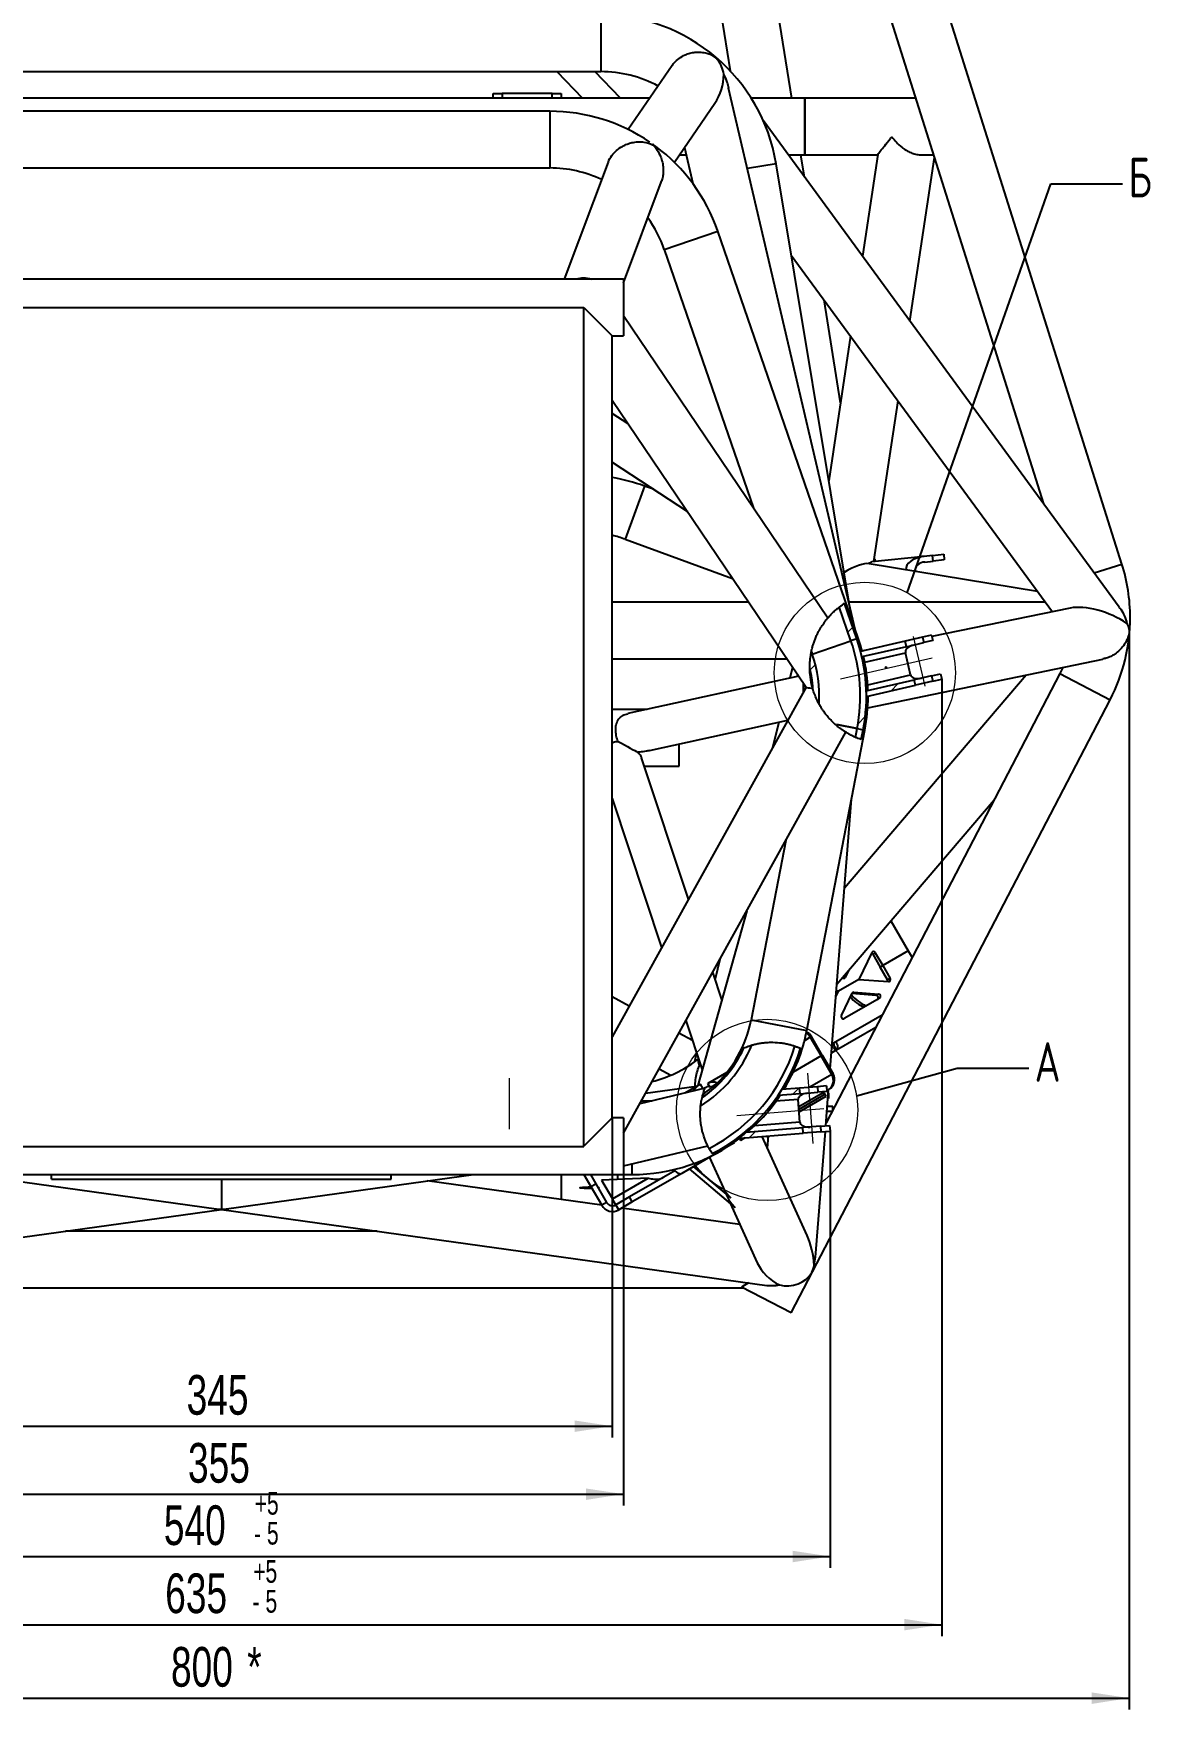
# Model space of a CAD drawing. Header units: millimetres. Extents: x -1160 to 841, y -1082 to 594.
# Drawn here: x 90.9 to 189.5, y 305.7 to 453.6 of the extents above; entities that cross this region are included whole.
import ezdxf

# ---------------------------------------------------------------- set-up
doc = ezdxf.new("R2010")
doc.units = ezdxf.units.MM
doc.linetypes.add('CENTERX2', pattern=[20.32, 12.7, -2.54, 2.54, -2.54])
doc.layers.add('FORMAT', color=7, linetype='Continuous')
doc.styles.add('SLDTEXTSTYLE0', font='TXT', dxfattribs={"width": 0.7, "bigfont": 'bigfont'})
doc.styles.add('SLDTEXTSTYLE1', font='TXT', dxfattribs={"width": 0.7})
doc.dimstyles.new('SLDDIMSTYLE0', dxfattribs={"dimtxt": 3.5, "dimasz": 3.302, "dimexe": 0, "dimexo": 0.0625, "dimgap": 0.875, "dimtad": 1, "dimdec": 0, "dimlfac": 5, "dimrnd": 1e-09, "dimzin": 12, "dimdsep": 46, "dimtxsty": 'SLDTEXTSTYLE1', "dimsah": 1, "dimcen": 0.09, "dimadec": 0, "dimazin": 3, "dimtfac": 1, "dimtdec": 0, "dimtofl": 0, "dimtmove": 0, "dimatfit": 3, "dimfxl": 0, "dimfrac": 2, "dimtolj": 1, "dimtzin": 12, "dimarcsym": 0})
doc.dimstyles.new('SLDDIMSTYLE5', dxfattribs={"dimtxt": 3.5, "dimasz": 3.302, "dimexe": 0, "dimexo": 0.0625, "dimgap": 0.875, "dimtad": 1, "dimdec": 0, "dimlfac": 5, "dimrnd": 1e-09, "dimzin": 12, "dimdsep": 46, "dimtxsty": 'SLDTEXTSTYLE1', "dimsah": 1, "dimcen": 0.09, "dimadec": 0, "dimazin": 3, "dimtol": 1, "dimtp": 5, "dimtm": 5, "dimtfac": 1, "dimtdec": 0, "dimtofl": 0, "dimtmove": 0, "dimatfit": 3, "dimfxl": 0, "dimfrac": 2, "dimtolj": 1, "dimtzin": 12, "dimarcsym": 0})
doc.dimstyles.new('SLDDIMSTYLE6', dxfattribs={"dimtxt": 0.18, "dimasz": 3.302, "dimexe": 0, "dimexo": 0.0625, "dimgap": 0, "dimtad": 0, "dimtih": 1, "dimtoh": 1, "dimdec": 0, "dimrnd": 1e-09, "dimzin": 0, "dimdsep": 46, "dimtxsty": 'Standard', "dimblk1": 'NONE', "dimblk2": 'NONE', "dimsah": 1, "dimcen": 0.09, "dimadec": 0, "dimazin": 0, "dimtfac": 3.302, "dimtdec": 0, "dimtofl": 0, "dimtmove": 0, "dimatfit": 3, "dimldrblk": 'NONE', "dimfxl": 0, "dimfrac": 2, "dimtolj": 1, "dimtzin": 0, "dimarcsym": 0})

# ---------------------------------------------------------------- blocks, each defined once
blk = doc.blocks.new('_D_13')
at = {"layer": 'FORMAT'}
for p, q in [((72.96, 357.89), (72.96, 329.69)), ((141.96, 357.89), (141.96, 329.69)), ((72.96, 330.69), (141.96, 330.69))]:
    blk.add_line(p, q, dxfattribs=at)
for points in [[(72.96, 330.69), (76.26, 330.18), (76.26, 331.19)], [(141.96, 330.69), (138.66, 331.19), (138.66, 330.18)]]:
    blk.add_solid(points, dxfattribs=at)
at = {"layer": 'FORMAT', "insert": (104.39, 335.2), "char_height": 3.5, "attachment_point": 1, "style": 'SLDTEXTSTYLE1'}
blk.add_mtext('345', dxfattribs=at)
blk = doc.blocks.new('_D_14')
at = {"layer": 'FORMAT'}
for p, q in [((71.96, 352.89), (71.96, 323.69)), ((142.96, 352.89), (142.96, 323.69)), ((71.96, 324.69), (142.96, 324.69))]:
    blk.add_line(p, q, dxfattribs=at)
for points in [[(71.96, 324.69), (75.26, 324.18), (75.26, 325.19)], [(142.96, 324.69), (139.66, 325.19), (139.66, 324.18)]]:
    blk.add_solid(points, dxfattribs=at)
at = {"layer": 'FORMAT', "insert": (104.51, 329.2), "char_height": 3.5, "attachment_point": 1, "style": 'SLDTEXTSTYLE1'}
blk.add_mtext('355', dxfattribs=at)
blk = doc.blocks.new('_D_16')
at = {"layer": 'FORMAT'}
for p, q in [((43.85, 396.6), (43.85, 312.17)), ((171.07, 396.6), (171.07, 312.17)), ((43.85, 313.17), (171.07, 313.17))]:
    blk.add_line(p, q, dxfattribs=at)
for points in [[(43.85, 313.17), (47.15, 312.67), (47.15, 313.68)], [(171.07, 313.17), (167.77, 313.68), (167.77, 312.67)]]:
    blk.add_solid(points, dxfattribs=at)
at = {"layer": 'FORMAT', "attachment_point": 1, "style": 'SLDTEXTSTYLE1'}
for s, insert, char_height in [('+', (110.29, 318.87), 2), ('5', (111.35, 318.87), 2), ('635', (102.5, 317.69), 3.5), ('-', (110.21, 316.23), 2), ('5', (111.35, 316.23), 2)]:
    blk.add_mtext(s, dxfattribs=dict(at, insert=insert, char_height=char_height))
blk = doc.blocks.new('_D_17')
at = {"layer": 'FORMAT'}
for p, q in [((53.71, 356.72), (53.71, 318.19)), ((161.21, 356.72), (161.21, 318.19)), ((53.71, 319.19), (161.21, 319.19))]:
    blk.add_line(p, q, dxfattribs=at)
for points in [[(53.71, 319.19), (57.01, 318.68), (57.01, 319.69)], [(161.21, 319.19), (157.91, 319.69), (157.91, 318.68)]]:
    blk.add_solid(points, dxfattribs=at)
at = {"layer": 'FORMAT', "attachment_point": 1, "style": 'SLDTEXTSTYLE1'}
for s, insert, char_height in [('+', (110.41, 324.88), 2), ('5', (111.48, 324.88), 2), ('540', (102.38, 323.7), 3.5), ('-', (110.34, 322.24), 2), ('5', (111.48, 322.24), 2)]:
    blk.add_mtext(s, dxfattribs=dict(at, insert=insert, char_height=char_height))
blk = doc.blocks.new('_D_18')
at = {"layer": 'FORMAT'}
for p, q in [((27.3, 400.68), (27.3, 305.69)), ((187.62, 400.68), (187.62, 305.69)), ((27.3, 306.69), (187.62, 306.69))]:
    blk.add_line(p, q, dxfattribs=at)
for points in [[(27.3, 306.69), (30.6, 306.18), (30.6, 307.19)], [(187.62, 306.69), (184.32, 307.19), (184.32, 306.18)]]:
    blk.add_solid(points, dxfattribs=at)
at = {"layer": 'FORMAT', "char_height": 3.5, "attachment_point": 1, "style": 'SLDTEXTSTYLE1'}
for s, insert in [('800', (103.01, 311.2)), ('*', (109.74, 311.2))]:
    blk.add_mtext(s, dxfattribs=dict(at, insert=insert))
blk = doc.blocks.new('_NONE')

msp = doc.modelspace()

# ---------------------------------------------------------------- hatches: boundary and pattern name
at = {"linetype": 'Continuous', "lineweight": 18}
h = msp.add_hatch(dxfattribs=at)
h.set_pattern_fill('ANSI32', style=0)
edge = h.paths.add_edge_path(flags=0)
edge.add_line((163.053046, 399.998486), (163.563627, 400.174816))
edge.add_line((163.563627, 400.174816), (162.484228, 403.300315))
edge.add_arc((166.146687, 397.646941), 6.736041, 122.9366195, 127.72451058)
edge.add_line((162.025136, 402.974893), (163.053046, 399.998486))
h = msp.add_hatch(dxfattribs=at)
h.set_pattern_fill('ANSI32', style=0)
edge = h.paths.add_edge_path(flags=0)
edge.add_arc((148.862849, 395.097866), 15.012586, -10.94752181, 19.05247819, ccw=False)
edge.add_line((163.602229, 392.246829), (164.132571, 392.144245))
edge.add_arc((148.862849, 395.097866), 15.552758, 349.05247819, 379.05247819)
edge.add_line((163.563627, 400.174816), (163.053046, 399.998486))
h = msp.add_hatch(dxfattribs=at)
h.set_pattern_fill('ANSI32', style=0)
edge = h.paths.add_edge_path(flags=0)
edge.add_line((167.838637, 399.960239), (163.904565, 399.051987))
edge.add_arc((148.862849, 395.097866), 15.552758, 12.8862637, 14.72850731, ccw=False)
edge.add_line((164.023906, 398.566387), (167.951113, 399.473054))
edge.add_line((167.951113, 399.473054), (167.838637, 399.960239))
h = msp.add_hatch(dxfattribs=at)
h.set_pattern_fill('ANSI32', style=0)
h.paths.add_polyline_path([(169.37827, 400.315691), (169.490746, 399.828506), (170.279921, 400.010702), (170.167446, 400.497887)], flags=0)
h = msp.add_hatch(dxfattribs=at)
h.set_pattern_fill('ANSI32', style=0)
edge = h.paths.add_edge_path(flags=0)
edge.add_arc((148.862849, 395.097866), 10.847242, 3.28590391, 13.49345971, ccw=False)
edge.add_arc((166.146687, 397.646941), 6.736041, 196.62591495, 208.56243409)
edge.add_arc((148.862849, 395.097866), 11.387414, 356.61921028, 379.05247819)
edge.add_line((159.62646, 398.815106), (159.50549, 398.773329))
edge.add_arc((166.146687, 397.646941), 6.736041, 170.37389315, 180.15344867)
h = msp.add_hatch(dxfattribs=at)
h.set_pattern_fill('ANSI32', style=0)
edge = h.paths.add_edge_path(flags=0)
edge.add_arc((166.146687, 397.646941), 6.736041, 168.18163584, 170.37389315)
edge.add_line((159.50549, 398.773329), (159.62646, 398.815106))
edge.add_line((159.62646, 398.815106), (159.553438, 399.026548))
h = msp.add_hatch(dxfattribs=at)
h.set_pattern_fill('ANSI32', style=0)
edge = h.paths.add_edge_path(flags=0)
edge.add_arc((166.146687, 397.646941), 6.736041, 180.15344867, 188.92306781)
edge.add_ellipse((161.757279, 395.539938), major_axis=(1.457115, 2.623633), ratio=0.83302628, start_angle=89.65587947, end_angle=93.26987803, ccw=False)
edge.add_arc((148.862849, 395.097866), 10.847242, 8.86493244, 13.49345971)
h = msp.add_hatch(dxfattribs=at)
h.set_pattern_fill('ANSI32', style=0)
edge = h.paths.add_edge_path(flags=0)
edge.add_ellipse((161.757279, 395.539938), major_axis=(1.457115, 2.623633), ratio=0.83302628, start_angle=89.65587947, end_angle=93.26987803)
edge.add_arc((166.146687, 397.646941), 6.736041, 188.92306781, 196.62591495)
edge.add_arc((148.862849, 395.097866), 10.847242, 3.28590391, 8.86493244)
h = msp.add_hatch(dxfattribs=at)
h.set_pattern_fill('ANSI32', style=0)
edge = h.paths.add_edge_path(flags=0)
edge.add_ellipse((161.757279, 396.43354), major_axis=(-1.61637, 2.388841), ratio=0.8667600822, start_angle=232.47653407, end_angle=240.87212164)
edge.add_arc((148.862849, 395.097866), 15.552758, 4.10598862, 5.15235996, ccw=False)
edge.add_ellipse((161.757279, 395.539938), major_axis=(1.457115, 2.623633), ratio=0.83302628, start_angle=307.86735882, end_angle=308.25991712, ccw=False)
edge.add_arc((148.862849, 395.097866), 15.552758, 3.65625601, 4.03478214, ccw=False)
h = msp.add_hatch(dxfattribs=at)
h.set_pattern_fill('ANSI32', style=0)
edge = h.paths.add_edge_path(flags=0)
edge.add_line((168.738441, 396.062759), (168.625966, 396.549944))
edge.add_line((168.625966, 396.549944), (164.408249, 395.576207))
edge.add_arc((148.862849, 395.097866), 15.552758, -0.1220163, 1.76246699, ccw=False)
edge.add_line((164.415572, 395.064746), (168.738441, 396.062759))
h = msp.add_hatch(dxfattribs=at)
h.set_pattern_fill('ANSI32', style=0)
h.paths.add_polyline_path([(170.954774, 397.087592), (170.165599, 396.905396), (170.278075, 396.418211), (171.06725, 396.600407)], flags=0)
h = msp.add_hatch(dxfattribs=at)
h.set_pattern_fill('ANSI32', style=0)
edge = h.paths.add_edge_path(flags=0)
edge.add_arc((166.146687, 397.646941), 6.736041, 246.42461937, 251.09567383)
edge.add_line((163.964285, 391.274236), (164.132571, 392.144245))
edge.add_line((164.132571, 392.144245), (163.602229, 392.246829))
edge.add_line((163.602229, 392.246829), (163.452572, 391.473126))
h = msp.add_hatch(dxfattribs=at)
h.set_pattern_fill('ANSI32', style=0)
edge = h.paths.add_edge_path(flags=0)
edge.add_arc((156.058556, 358.249285), 6.315542, 106.27342822, 112.97443752)
edge.add_arc((143.735284, 368.589225), 10.847242, 304.66005632, 335.34274144, ccw=False)
edge.add_arc((156.058556, 358.249285), 6.315542, 167.02836025, 173.72936955)
edge.add_arc((143.735284, 368.589225), 11.387414, 302.06591168, 337.93688609)
h = msp.add_hatch(dxfattribs=at)
h.set_pattern_fill('ANSI32', style=0)
edge = h.paths.add_edge_path(flags=0)
edge.add_arc((156.058556, 358.249285), 6.315542, 208.85976804, 213.77591037)
edge.add_arc((143.735284, 368.589225), 15.552758, 297.05323967, 342.9495581)
edge.add_arc((156.058556, 358.249285), 6.315542, 66.2268874, 71.14302973)
edge.add_arc((143.735284, 368.589225), 15.012586, 296.89949453, 343.10330324, ccw=False)
h = msp.add_hatch(dxfattribs=at)
h.set_pattern_fill('ANSI32', style=0)
edge = h.paths.add_edge_path(flags=0)
edge.add_ellipse((151.983086, 358.371177), major_axis=(-2.47381, -0.588977), ratio=0.983107479, start_angle=273.78640421, end_angle=309.92377787)
edge.add_arc((156.058556, 358.249285), 6.315542, 165.23995612, 167.02836025)
edge.add_arc((143.735284, 368.589225), 10.847242, 304.66005632, 313.79144006)
h = msp.add_hatch(dxfattribs=at)
h.set_pattern_fill('ANSI32', style=0)
edge = h.paths.add_edge_path(flags=0)
edge.add_line((158.553037, 360.022613), (158.513807, 360.521072))
edge.add_line((158.513807, 360.521072), (156.956496, 360.398509))
edge.add_arc((143.735284, 368.589225), 15.552758, 325.90121077, 328.22123517, ccw=False)
edge.add_line((156.61409, 359.870015), (158.553037, 360.022613))
h = msp.add_hatch(dxfattribs=at)
h.set_pattern_fill('ANSI32', style=0)
h.paths.add_polyline_path([(160.896505, 360.708594), (160.089068, 360.645048), (160.128298, 360.146589), (160.935735, 360.210136)], flags=0)
h = msp.add_hatch(dxfattribs=at)
h.set_pattern_fill('ANSI32', style=0)
edge = h.paths.add_edge_path(flags=0)
edge.add_ellipse((151.983086, 358.371177), major_axis=(-2.47381, -0.588977), ratio=0.983107479, start_angle=99.52853561, end_angle=132.55520239)
edge.add_arc((143.735284, 368.589225), 15.552758, 306.39566679, 311.70592799, ccw=False)
h = msp.add_hatch(dxfattribs=at)
h.set_pattern_fill('ANSI32', style=0)
edge = h.paths.add_edge_path(flags=0)
edge.add_line((158.827644, 356.533402), (158.788414, 357.031861))
edge.add_line((158.788414, 357.031861), (153.803618, 356.639549))
edge.add_ellipse((151.983086, 358.371177), major_axis=(-2.47381, -0.588977), ratio=0.983107479, start_angle=99.64908709, end_angle=122.5971448, ccw=False)
edge.add_line((152.968566, 356.072283), (158.827644, 356.533402))
h = msp.add_hatch(dxfattribs=at)
h.set_pattern_fill('ANSI32', style=0)
h.paths.add_polyline_path([(160.363675, 357.155837), (160.402904, 356.657378), (161.210342, 356.720925), (161.171112, 357.219384)], flags=0)

# ---------------------------------------------------------------- linework, layer by layer
at = {"color": 7, "linetype": 'Continuous', "lineweight": 25}
for p, q in [((186.978524, 406.765005), (143.075477, 546.00768)), ((138.306893, 544.504151), (180.0592, 412.082749)), ((157.830681, 447.889225), (146.581101, 518.261716)), ((141.636459, 517.518297), (152.383883, 450.287078)), ((140.958356, 455.219194), (140.958356, 450.219194)), ((73.958356, 450.219194), (140.958356, 450.219194)), ((137.091781, 450.219194), (139.349309, 447.889225)), ((142.691074, 447.889225), (140.433547, 450.219194)), ((147.265249, 450.762199), (143.381045, 445.107584)), ((131.458356, 448.289225), (132.258356, 448.289225)), ((131.458356, 447.889225), (131.458356, 448.289225)), ((132.258356, 448.289225), (132.258356, 447.889225)), ((136.658356, 448.289225), (132.258356, 448.289225)), ((136.658356, 447.889225), (136.658356, 448.289225)), ((136.658356, 448.289225), (137.458356, 448.289225)), ((137.458356, 448.289225), (137.458356, 447.889225)), ((163.433701, 401.002091), (152.251384, 448.772368)), ((136.458356, 446.716226), (78.458356, 446.716226)), ((131.458356, 447.889225), (83.458356, 447.889225)), ((132.258356, 447.889225), (131.458356, 447.889225)), ((136.658356, 447.889225), (132.258356, 447.889225)), ((136.458356, 446.716226), (136.458356, 441.716226)), ((137.458356, 447.889225), (136.658356, 447.889225)), ((145.291778, 447.889225), (137.458356, 447.889225)), ((147.460805, 442.216052), (151.04261, 447.430437)), ((158.979032, 447.889225), (154.241148, 447.889225)), ((168.769462, 447.889225), (158.979032, 447.889225)), ((158.979032, 445.389225), (158.979032, 447.889225)), ((158.979032, 447.889225), (158.979032, 442.889225)), ((186.736484, 402.965129), (155.318675, 445.865156)), ((158.979032, 442.889225), (158.979032, 445.389225)), ((141.622618, 442.23151), (137.728348, 431.889225)), ((147.923213, 442.889225), (148.493378, 442.889225)), ((148.348462, 443.508301), (149.090189, 440.33968)), ((157.498096, 442.889225), (158.979032, 442.889225)), ((158.946024, 440.912125), (158.62997, 442.889225)), ((158.979032, 442.889225), (165.410253, 442.889225)), ((165.41096, 442.893936), (164.066169, 433.920728)), ((168.263143, 428.189893), (170.427387, 442.630959)), ((169.202012, 442.889225), (170.345956, 442.889225)), ((78.458356, 441.716226), (136.458356, 441.716226)), ((156.445797, 442.093909), (153.913268, 441.672888)), ((162.893411, 403.310179), (156.445797, 442.093909)), ((142.958356, 431.589917), (146.294372, 440.449608)), ((146.57221, 434.50907), (151.29831, 436.14124)), ((163.702803, 400.222881), (151.29831, 436.14124)), ((146.57221, 434.50907), (154.452901, 411.689799)), ((157.785706, 434.034079), (180.839049, 402.555467)), ((142.958356, 431.889225), (71.958356, 431.889225)), ((120.346289, 431.935385), (121.346289, 431.935385)), ((120.346289, 431.889225), (120.346289, 431.935385)), ((121.346289, 431.889225), (121.346289, 431.935385)), ((123.346289, 431.935385), (124.346289, 431.935385)), ((123.346289, 431.889225), (123.346289, 431.935385)), ((124.346289, 431.889225), (124.346289, 431.935385)), ((142.958356, 431.889225), (142.958356, 426.889225)), ((139.458356, 429.377317), (75.458356, 429.377317)), ((139.458356, 429.389225), (141.958356, 426.889225)), ((139.458356, 355.377317), (139.458356, 429.377317)), ((162.129462, 420.997917), (160.676546, 430.086728)), ((161.00793, 402.00209), (142.958356, 428.677642)), ((141.958356, 426.889225), (142.958356, 426.889225)), ((141.958356, 357.889225), (141.958356, 426.889225)), ((163.013372, 426.895866), (161.09757, 414.112538)), ((141.958356, 421.23338), (159.102952, 395.895299)), ((143.385239, 419.124583), (141.958356, 420.057839)), ((165.083737, 406.975082), (167.210346, 421.165031)), ((141.958356, 415.756201), (148.606609, 411.407894)), ((144.828072, 413.648575), (143.117971, 408.950112)), ((145.623296, 413.359137), (144.828072, 413.648575)), ((154.365483, 411.942926), (154.215053, 412.041315)), ((143.117971, 408.950112), (152.60638, 405.496614)), ((164.75272, 406.774749), (164.593933, 406.801589)), ((179.523481, 404.351834), (164.673742, 406.790658)), ((169.517986, 407.441141), (164.895689, 406.955318)), ((165.116774, 407.195523), (165.192116, 407.182238)), ((165.156946, 406.982777), (165.192116, 407.182238)), ((170.246026, 407.517661), (169.517986, 407.441141)), ((169.57025, 406.94388), (170.298291, 407.0204)), ((170.246026, 407.517661), (171.240548, 407.622189)), ((170.298291, 407.0204), (170.246026, 407.517661)), ((171.292813, 407.124928), (170.298291, 407.0204)), ((171.240548, 407.622189), (171.292813, 407.124928)), ((184.52109, 405.990179), (186.978524, 406.765005)), ((167.900461, 406.260723), (167.899952, 406.26557)), ((168.786552, 406.115197), (168.761233, 406.356094)), ((154.029439, 403.393468), (141.958356, 403.393468)), ((163.053046, 399.998486), (162.025136, 402.974893)), ((163.563627, 400.174816), (162.484228, 403.300315)), ((180.225339, 403.393468), (162.879565, 403.393468)), ((182.421982, 402.882142), (170.199344, 400.359719)), ((159.62646, 398.815106), (163.053046, 399.998486)), ((163.563627, 400.174816), (163.053046, 399.998486)), ((163.702803, 400.222881), (163.563627, 400.174816)), ((167.838637, 399.960239), (163.904565, 399.051987)), ((167.951113, 399.473054), (164.023906, 398.566387)), ((169.37827, 400.315691), (167.838637, 399.960239)), ((167.951113, 399.473054), (167.838637, 399.960239)), ((167.951113, 399.473054), (169.490746, 399.828506)), ((170.167446, 400.497887), (169.37827, 400.315691)), ((169.37827, 400.315691), (169.490746, 399.828506)), ((170.279921, 400.010702), (169.490746, 399.828506)), ((170.167446, 400.497887), (170.279921, 400.010702)), ((141.958356, 398.393468), (157.412607, 398.393468)), ((159.62646, 398.815106), (159.50549, 398.773329)), ((159.553438, 399.026548), (159.62646, 398.815106)), ((164.258098, 399.133606), (164.046816, 399.090003)), ((164.530103, 394.084376), (185.299214, 398.370561)), ((168.310811, 396.990337), (167.860909, 398.939077)), ((158.439806, 396.875366), (143.364206, 393.567999)), ((157.895738, 397.679446), (157.652727, 396.702692)), ((158.327, 397.042082), (158.291882, 396.842913)), ((181.496184, 397.103214), (160.849695, 357.441678)), ((178.521807, 396.971887), (162.480315, 378.174099)), ((164.408249, 395.576207), (168.625966, 396.549944)), ((170.165599, 396.905396), (168.625966, 396.549944)), ((168.738441, 396.062759), (168.625966, 396.549944)), ((170.278075, 396.418211), (168.738441, 396.062759)), ((170.165599, 396.905396), (170.954774, 397.087592)), ((170.165599, 396.905396), (170.278075, 396.418211)), ((170.278075, 396.418211), (171.06725, 396.600407)), ((170.954774, 397.087592), (171.06725, 396.600407)), ((181.756616, 397.639464), (181.496184, 397.103214)), ((181.496184, 397.103214), (185.931238, 394.794471)), ((159.09856, 395.90179), (141.958356, 365.039698)), ((158.874092, 396.091504), (158.819676, 395.399641)), ((164.415572, 395.064746), (168.738441, 396.062759)), ((145.064967, 393.941121), (141.958356, 393.941121)), ((157.764573, 340.68681), (185.931238, 394.794471)), ((145.268066, 390.300062), (157.474763, 392.978033)), ((156.682829, 392.804295), (156.118478, 390.535951)), ((159.149568, 365.607641), (164.277133, 392.116282)), ((163.602229, 392.246829), (161.791064, 392.597162)), ((161.793598, 392.596672), (163.602229, 392.246829)), ((163.452572, 391.473126), (163.602229, 392.246829)), ((163.602229, 392.246829), (164.132571, 392.144245)), ((163.964285, 391.274236), (164.132571, 392.144245)), ((164.132571, 392.144245), (164.277133, 392.116282)), ((142.958356, 356.542156), (162.604721, 391.916758)), ((147.869362, 388.941121), (147.869362, 390.870748)), ((148.707868, 377.19265), (144.561853, 389.651761)), ((144.798332, 388.941121), (147.869362, 388.941121)), ((141.958356, 386.073926), (146.335336, 372.920746)), ((161.224417, 362.206057), (163.097039, 386.015397)), ((161.813002, 369.689579), (175.691769, 385.953037)), ((157.297411, 382.360591), (154.24056, 366.55719)), ((153.857671, 376.167106), (149.528424, 360.743633)), ((166.574718, 375.269468), (168.102148, 372.623882)), ((151.47722, 371.880944), (151.048658, 370.158388)), ((164.886442, 372.475463), (163.73976, 370.105256)), ((164.982178, 372.331676), (165.198685, 372.456676)), ((164.982178, 372.331676), (165.635642, 371.199843)), ((165.198685, 372.456676), (165.852148, 371.324843)), ((165.635642, 371.199843), (165.852148, 371.324843)), ((168.102148, 372.623882), (165.852148, 371.324843)), ((165.852148, 371.324843), (166.505612, 370.193011)), ((168.102148, 372.623882), (168.444431, 372.03103)), ((151.657506, 368.328749), (150.850786, 370.753008)), ((163.73976, 370.105256), (161.964536, 369.08033)), ((162.398238, 370.203366), (162.260075, 370.21347)), ((162.483196, 370.474928), (162.353403, 370.206645)), ((162.843478, 370.897115), (162.550332, 370.291177)), ((163.73976, 370.105256), (166.365761, 369.913207)), ((166.289106, 370.068011), (165.635642, 371.199843)), ((166.505612, 370.193011), (166.289106, 370.068011)), ((143.466532, 367.75527), (141.958356, 368.571904)), ((161.726363, 368.588023), (161.964536, 369.08033)), ((161.755596, 368.959698), (161.964536, 369.08033)), ((161.964536, 369.08033), (161.766224, 369.094833)), ((162.204757, 366.932381), (163.153965, 368.894408)), ((165.589977, 368.456838), (162.466999, 366.653786)), ((165.263322, 368.698245), (163.134387, 368.853941)), ((163.306058, 368.98222), (165.479828, 368.823245)), ((165.479828, 368.823245), (165.263322, 368.698245)), ((149.062575, 364.725173), (147.863603, 365.374383)), ((148.478254, 366.481104), (149.921503, 362.144025)), ((154.24056, 366.55719), (159.149568, 365.607641)), ((161.771851, 363.8884), (165.251433, 365.897338)), ((159.458511, 365.000123), (160.408511, 363.354674)), ((160.523075, 363.420818), (159.573075, 365.066266)), ((161.336988, 363.637332), (161.771851, 363.8884)), ((161.384557, 364.242146), (161.521851, 364.321413)), ((161.728488, 364.610826), (161.398573, 364.420349)), ((161.521851, 364.321413), (161.771851, 363.8884)), ((149.425538, 363.634442), (149.224912, 362.828049)), ((149.606979, 363.08583), (149.446167, 362.974454)), ((160.408511, 363.354674), (157.957539, 361.939605)), ((160.523075, 363.420818), (160.408511, 363.354674)), ((161.358511, 361.709226), (160.408511, 363.354674)), ((160.523075, 363.420818), (161.473075, 361.775369)), ((146.115609, 362.227003), (147.161054, 361.660924)), ((149.762392, 360.878715), (148.387737, 360.085057)), ((149.999113, 360.468702), (149.762392, 360.878715)), ((152.084561, 361.897471), (150.412821, 360.932291)), ((150.612821, 360.585881), (150.412821, 360.932291)), ((150.163992, 360.507957), (144.39853, 359.135286)), ((144.539563, 359.389225), (145.465118, 359.389225)), ((149.404673, 360.672185), (144.905078, 360.04736)), ((150.766837, 360.644883), (151.127105, 360.852884)), ((150.766837, 360.644883), (150.905854, 360.693769)), ((158.553037, 360.022613), (156.61409, 359.870015)), ((158.513807, 360.521072), (156.956496, 360.398509)), ((158.541815, 357.513999), (158.384897, 359.507834)), ((160.734592, 360.194305), (158.435345, 358.866835)), ((160.774037, 359.986139), (158.45273, 358.645932)), ((158.470116, 358.425029), (160.874037, 359.812934)), ((160.089068, 360.645048), (158.513807, 360.521072)), ((158.553037, 360.022613), (158.513807, 360.521072)), ((158.553037, 360.022613), (160.128298, 360.146589)), ((160.896505, 360.708594), (160.089068, 360.645048)), ((160.089068, 360.645048), (160.128298, 360.146589)), ((160.935735, 360.210136), (160.128298, 360.146589)), ((160.774037, 359.986139), (160.500832, 360.059344)), ((160.874037, 359.812934), (160.774037, 359.986139)), ((160.8301, 357.192545), (161.081965, 360.394861)), ((160.896505, 360.708594), (160.935735, 360.210136)), ((161.049768, 360.376272), (160.928184, 360.306076)), ((161.058356, 359.589225), (161.018601, 359.589225)), ((161.107049, 360.409344), (161.049768, 360.376272)), ((161.057926, 360.089225), (161.058356, 360.089225)), ((161.058356, 360.089225), (161.058356, 359.589225)), ((161.105794, 360.411519), (161.107049, 360.409344)), ((160.932085, 358.489225), (161.395013, 358.489225)), ((161.458356, 358.889225), (160.963546, 358.889225)), ((161.458356, 358.610904), (161.458356, 358.889225)), ((141.958356, 357.889225), (139.458356, 355.389225)), ((142.958356, 357.889225), (141.958356, 357.889225)), ((142.958356, 357.889225), (142.958356, 352.889225)), ((152.968566, 356.072283), (158.827644, 356.533402)), ((153.803618, 356.639549), (158.788414, 357.031861)), ((154.082652, 356.978013), (153.874349, 356.661167)), ((160.363675, 357.155837), (158.788414, 357.031861)), ((158.827644, 356.533402), (158.788414, 357.031861)), ((160.402904, 356.657378), (158.827644, 356.533402)), ((159.918436, 345.601244), (160.790408, 356.687875)), ((160.363675, 357.155837), (161.171112, 357.219384)), ((160.363675, 357.155837), (160.402904, 356.657378)), ((160.402904, 356.657378), (161.210342, 356.720925)), ((161.171112, 357.219384), (161.210342, 356.720925)), ((75.458356, 355.377317), (139.458356, 355.377317)), ((142.958356, 353.652644), (150.406092, 355.425839)), ((152.762392, 355.682562), (152.039792, 355.265369)), ((152.762392, 355.682562), (152.465404, 355.575407)), ((152.762392, 355.682562), (152.737168, 355.726252)), ((153.216823, 356.075616), (153.312821, 355.909344)), ((153.693916, 356.129369), (153.312821, 355.909344)), ((159.17256, 347.520527), (155.214181, 356.249017)), ((155.743728, 356.290693), (155.662669, 355.260071)), ((155.728373, 356.095465), (155.665457, 356.284533)), ((143.735284, 352.889225), (143.735284, 353.837619)), ((151.121827, 354.735382), (148.106778, 352.994642)), ((152.443448, 350.836036), (149.162421, 353.604118)), ((152.430189, 350.865274), (149.175125, 353.611452)), ((150.558085, 354.409905), (151.770175, 351.737166)), ((71.958356, 352.889225), (142.958356, 352.889225)), ((85.207651, 352.889225), (106.996712, 349.86354)), ((92.458356, 352.889225), (122.458356, 352.889225)), ((92.458356, 352.489225), (92.458356, 352.889225)), ((92.458356, 352.489225), (122.458356, 352.489225)), ((107.458356, 352.489225), (107.458356, 349.831693)), ((107.92, 349.86354), (129.709061, 352.889225)), ((122.458356, 352.489225), (122.458356, 352.889225)), ((141.041359, 350.183989), (125.634515, 352.323423)), ((137.458356, 352.889225), (137.458356, 350.681534)), ((139.479489, 352.889225), (140.090664, 351.830638)), ((140.056839, 352.889225), (140.523677, 352.080638)), ((140.090664, 351.830638), (140.523677, 352.080638)), ((140.523677, 352.080638), (141.473677, 350.43519)), ((145.157053, 352.561788), (141.037628, 352.390449)), ((141.037628, 352.390449), (141.993292, 350.73519)), ((141.993292, 350.73519), (145.157053, 352.561788)), ((142.458356, 352.449542), (142.458356, 352.889225)), ((142.958356, 352.889225), (143.735284, 352.889225)), ((147.502186, 353.222931), (143.496834, 350.91044)), ((148.106778, 352.994642), (143.746834, 350.477427)), ((152.82503, 349.994623), (148.796847, 353.393053)), ((152.81177, 350.023861), (148.80955, 353.400388)), ((140.188527, 351.661136), (139.958356, 351.658523)), ((140.090664, 351.830638), (141.040664, 350.18519)), ((142.293292, 350.215575), (141.993292, 350.73519)), ((143.496834, 350.91044), (142.293292, 350.215575)), ((143.746834, 350.477427), (143.496834, 350.91044)), ((152.014859, 351.197621), (152.151757, 350.895753)), ((152.430189, 350.865274), (152.443448, 350.836036)), ((59.301635, 343.112268), (107.458356, 349.799435)), ((107.458356, 349.799435), (107.458356, 349.831693)), ((107.458356, 349.799435), (155.615076, 343.112268)), ((141.473677, 350.43519), (141.040664, 350.18519)), ((142.543292, 349.782562), (142.293292, 350.215575)), ((143.746834, 350.477427), (142.543292, 349.782562)), ((153.242928, 348.489648), (142.812576, 349.938033)), ((152.396441, 350.356208), (154.783493, 345.092599)), ((152.81177, 350.023861), (152.82503, 349.994623)), ((121.214471, 347.889225), (93.702241, 347.889225)), ((154.009214, 343.335262), (153.39404, 342.961965)), ((61.382939, 342.889225), (153.533773, 342.889225)), ((157.764573, 340.68681), (153.39404, 342.961965))]:
    msp.add_line(p, q, dxfattribs=at)
at = {"color": 8, "linetype": 'Continuous', "lineweight": 25}
for p, q in [((167.899952, 406.26557), (167.882265, 406.263711)), ((164.271132, 398.110311), (167.860909, 398.939077)), ((164.529711, 396.117401), (168.310811, 396.990337)), ((162.550332, 370.291177), (162.398238, 370.203366)), ((163.153965, 368.894408), (163.306058, 368.98222)), ((165.807732, 366.965978), (161.728488, 364.610826)), ((159.458511, 365.000123), (158.947191, 364.704911)), ((159.458511, 365.000123), (159.573075, 365.066266)), ((161.358511, 361.709226), (159.424742, 360.592764)), ((161.358511, 361.709226), (161.473075, 361.775369)), ((158.384897, 359.507834), (156.431856, 359.354127)), ((158.541815, 357.513999), (154.540606, 357.199098))]:
    msp.add_line(p, q, dxfattribs=at)
at = {"color": 7, "linetype": 'CENTERX2', "lineweight": 18}
msp.add_line((132.858356, 361.389225), (132.858356, 356.889225), dxfattribs=at)
at = {"color": 7, "linetype": 'Continuous', "lineweight": 25, "flags": 128}
for points in [[(164.048098, 399.085124), (163.90295, 399.601793), (163.702803, 400.222881)], [(161.511982, 364.485826), (161.525127, 364.460228), (161.535315, 364.434198), (161.542154, 364.408737), (161.545383, 364.384824), (161.544877, 364.363376), (161.540655, 364.345219), (161.53288, 364.331049), (161.521851, 364.321413)], [(161.728488, 364.610826), (161.786245, 364.498349), (161.831011, 364.383976), (161.861065, 364.272102), (161.875253, 364.167026), (161.873029, 364.072785), (161.854479, 363.993003), (161.820315, 363.930743), (161.771851, 363.8884)], [(147.405039, 353.324138), (147.510572, 353.214924), (147.646531, 353.100943), (147.779041, 353.019486), (147.90301, 352.973683), (148.013673, 352.965294), (148.106778, 352.994642)], [(139.958356, 351.658523), (139.710761, 351.661556), (139.485167, 351.670386), (139.301617, 351.684227), (139.176422, 351.701851), (139.120705, 351.72169), (139.139416, 351.741983), (139.230894, 351.760927), (139.387011, 351.776837), (139.593893, 351.7883), (139.83316, 351.794299), (140.083551, 351.794299), (140.111869, 351.793911)], [(140.710413, 351.757203), (140.777295, 351.741983), (140.796007, 351.72169), (140.742146, 351.702239)]]:
    msp.add_lwpolyline(points, dxfattribs=at)
at = {"color": 7, "linetype": 'Continuous', "lineweight": 18}
for centre, radius in [((164.277945, 397.16259), 8), ((166.146687, 397.646941), 0.069924), ((155.649631, 358.592396), 8)]:
    msp.add_circle(centre, radius, dxfattribs=at)
at = {"color": 7, "linetype": 'Continuous', "lineweight": 25}
for centre, radius, start, end in [((140.958356, 439.519194), 15.7, 9.4388325, 90), ((140.958356, 439.519194), 10.7, 61.77693482, 90), ((136.458356, 431.016226), 15.7, 55.69938774, 90), ((136.458356, 431.016226), 15.7, 19.05247819, 53.46735584), ((136.458356, 431.016226), 10.7, 64.64438344, 90), ((136.458356, 431.016226), 10.7, 19.05247819, 36.02599812), ((139.458356, 398.895401), 15.7, 70, 80.8374655), ((139.458356, 398.895401), 10.7, 70, 76.48824464), ((172.005168, 402.043924), 15.7, 0, 17.5), ((172.005168, 402.043924), 15.7, 332.5, 0), ((148.862849, 395.097866), 15.012586, 349.05247819, 19.05247819), ((148.862849, 395.097866), 15.552758, 349.05247819, 19.05247819), ((148.862849, 395.097866), 11.387414, 356.61921028, 19.05247819), ((148.862849, 395.097866), 15.552758, 12.8862637, 14.72850731), ((148.862849, 395.097866), 15.7, 1.76980185, 12.88530218), ((148.862849, 395.097866), 10.847242, 8.86493244, 13.49345971), ((148.862849, 395.097866), 10.847242, 3.28590391, 13.49345971), ((148.862849, 395.097866), 10.847242, 3.28590391, 8.86493244), ((148.862849, 395.097866), 15.552758, 4.10598862, 5.15235996), ((148.174117, 396.114899), 10.7, 356.50030518, 0.65313253), ((148.862849, 395.097866), 15.7, 349.05247819, 0), ((148.862849, 395.097866), 15.552758, 3.65625601, 4.03478214), ((148.862849, 395.097866), 15.552758, 359.8779837, 1.76246699), ((164.795874, 372.227884), 0.213265, 29.12271965, 71.26483524), ((165.037855, 372.387823), 0.174948, 23.17632445, 149.93705695), ((162.411071, 370.356761), 0.153932, 265.21794147, 334.78205853), ((166.106067, 369.958563), 0.213265, 348.73516476, 30.87728035), ((166.365569, 370.088155), 0.174948, 270.06294305, 36.82367555), ((165.980475, 371.338108), 4.086017, 222.94440057, 244.2563287), ((166.167953, 371.451123), 4.094593, 221.18556353, 244.24462627), ((163.293226, 368.828824), 0.153932, 85.21794147, 154.78205853), ((165.247609, 368.493761), 0.205086, 307.85777983, 85.60589562), ((165.464115, 368.618761), 0.205086, 307.85777983, 85.60589562), ((162.389701, 366.843747), 0.205086, 154.39410438, 292.14222017), ((143.735284, 368.589225), 10.7, 311.76583032, 349.05247819), ((143.735284, 368.589225), 15.7, 328.61466156, 349.05247819), ((158.544956, 364.474978), 1.053736, 29.89182737, 58.11052273), ((158.707049, 364.566266), 1, 30, 65.39483686), ((143.735284, 368.589225), 11.387414, 302.06591168, 337.93688609), ((143.735284, 368.589225), 10.847242, 304.66005632, 335.34274144), ((143.735284, 368.589225), 15.012586, 296.89949453, 343.10330324), ((143.735284, 368.589225), 15.552758, 297.05323967, 342.9495581), ((142.958356, 371.501012), 10.7, 283.70120363, 307.24815755), ((150.862052, 360.135216), 0.914952, 65.30975477, 119.40559042), ((160.536102, 361.197483), 0.968628, 302.02593671, 31.89188422), ((160.607049, 361.275369), 1, 300, 30), ((143.735284, 368.589225), 10.847242, 304.66005632, 313.79144006), ((150.875744, 360.130073), 0.526203, 101.94478507, 119.97760452), ((143.735284, 368.589225), 15.7, 310.49239646, 326.32888124), ((143.735284, 368.589225), 15.552758, 325.90121077, 328.22123517), ((143.735284, 368.589225), 15.552758, 306.39566679, 311.70592799), ((143.735284, 368.589225), 15.7, 270, 307.26026028), ((152.872873, 356.670219), 0.878911, 300.03707832, 321.12587036), ((154.030219, 352.76224), 2.481647, 204.39732067, 229.85343146), ((154.4118, 351.920826), 2.481647, 204.39732067, 229.85343146), ((141.993292, 350.73519), 1.1, 210, 300), ((141.993292, 350.73519), 0.6, 210, 300)]:
    msp.add_arc(centre, radius, start, end, dxfattribs=at)
for centre, major_axis, ratio, start_param, end_param in [((149.492569, 449.589308), (2.471219, -0.464946), 0.9639392488, 0.9586706089, 1.2562270832), ((149.492569, 449.589308), (0.623053, 3.311571), 0.6802425119, 4.1365053644, 4.9595746544), ((139.458356, 429.389225), (-0.304425, 2.581667), 0.9511886768, 5.8853053214, 6.4468318327), ((162.209153, 404.661935), (2.721698, 1.982879), 0.299303292, 0.286988595, 1.2723039018), ((169.622514, 406.446619), (1.722562, 0.181049), 0.5773502692, 1.5707963268, 3.1415926536), ((169.622514, 406.446619), (0.861281, 0.090524), 0.5773502692, 1.5707963268, 3.1415926536), ((185.154938, 400.893468), (3.626323, -1.396455), 0.4146498168, 1.0628117291, 2.5684966694), ((168.704738, 399.13389), (0.843829, 0.194813), 0.5773502692, 1.5707963268, 3.1415926536), ((161.757279, 395.539938), (1.457115, 2.623633), 0.83302628, 1.5647902904, 1.6278664646), ((161.757279, 396.43354), (-1.61637, 2.388841), 0.8667600822, 4.0574809531, 4.2040115988), ((162.029846, 396.030712), (-0.122853, 2.79328), 0.8507671531, 4.7154430275, 4.7922731703), ((169.15464, 397.18515), (0.843829, 0.194813), 0.5773502692, 3.1415926536, 4.7123889804), ((161.373484, 395.985618), (-1.759956, 1.777454), 0.9987277666, 0.7759493657, 0.7881122911), ((162.029846, 396.030712), (2.929236, 0.128832), 0.0609047964, 3.1789932157, 3.7687488832), ((161.757279, 395.539938), (1.457115, 2.623633), 0.83302628, 5.3732990708, 5.3801505058), ((142.069362, 391.441121), (2.338323, -1.3289), 0.0283480118, 4.9084127128, 5.9317965501), ((151.443152, 361.389225), (2.777294, -0.491581), 0.4061259292, 2.2819916416, 2.3307878668), ((151.983086, 358.371177), (-2.47381, -0.588977), 0.983107479, 4.7784742007, 5.409190354), ((151.47731, 358.436009), (2.068648, 1.498948), 0.9649433523, 1.3428367338, 1.5236785356), ((159.248253, 359.575782), (0.863356, 0.067948), 0.5773502692, 1.5707963268, 3.1415926536), ((151.983086, 358.371177), (-2.47381, -0.588977), 0.983107479, 1.7371006461, 2.3135247224), ((151.983086, 358.371177), (-2.47381, -0.588977), 0.983107479, 1.7392046663, 2.1397238303), ((159.405171, 357.581947), (0.863356, 0.067948), 0.5773502692, 3.1415926536, 4.7123889804), ((107.458356, 352.323423), (2.896707, 0), 0.8601940104, 4.5523380661, 4.7123889804), ((107.458356, 352.323423), (2.896707, 0), 0.8601940104, 4.7123889804, 4.8724398947), ((157.39404, 345.389225), (-0.732134, 4.174021), 0.5520499318, 4.4945545695, 5.1489920261), ((157.39404, 345.389225), (2.523064, -1.88445), 0.719730789, 4.0590962808, 4.9730129496), ((157.39404, 345.389225), (0.072733, 2.683008), 0.9144645732, 4.2937251396, 4.5469525017), ((157.39404, 345.389225), (0.925616, 3.228316), 0.7318995869, 4.7647869125, 4.9835555474), ((157.39404, 345.389225), (2.99832, 1.54736), 0.5696773858, 3.8208804636, 4.213549194), ((157.39404, 345.389225), (2.5392, -0.068834), 0.9144645732, 4.4741731629, 5.7941843293)]:
    msp.add_ellipse(centre, major_axis=major_axis, ratio=ratio, start_param=start_param, end_param=end_param, dxfattribs=at)
for points, knots in [([(147.283119, 450.753172), (147.330822, 450.830814), (147.481479, 451.076027), (147.879612, 451.412406), (148.36277, 451.692767), (148.841248, 451.85553), (149.313121, 451.940426), (149.81665, 451.943355), (150.28985, 451.862743), (150.564976, 451.756419), (150.683368, 451.710666)], [0, 0, 0, 0, 0.0636510571, 0.2010256396, 0.3515611368, 0.4657196287, 0.5831460939, 0.7317179564, 0.8845531837, 1, 1, 1, 1]), ([(151.829217, 449.988626), (151.7894, 450.234674), (151.720836, 450.46405), (151.58144, 450.786123), (151.528523, 450.890166), (151.411774, 451.088447), (151.348103, 451.182559), (151.279355, 451.271729)], [0, 0, 0, 0, 0.5, 0.5, 0.75, 0.75, 1, 1, 1, 1]), ([(151.806927, 449.975252), (151.916719, 449.751401), (152.103345, 449.370891), (152.201996, 448.947221), (152.242611, 448.772793)], [0, 0, 0, 0, 0.5882927787, 1, 1, 1, 1]), ([(141.626635, 442.231222), (141.629024, 442.241194), (141.676103, 442.437674), (141.920061, 442.814477), (142.342143, 443.286326), (142.817649, 443.616114), (143.284729, 443.833168), (143.751029, 443.972256), (144.25471, 444.037995), (144.886112, 444.00853), (145.308218, 443.882743), (145.544863, 443.769399), (145.545932, 443.768887)], [0, 0, 0, 0, 0.0064566748, 0.1272137893, 0.240644456, 0.3647714298, 0.4579561475, 0.5538134406, 0.67361419, 0.7968608315, 0.9990821008, 1, 1, 1, 1]), ([(145.559437, 443.787839), (145.558539, 443.788645), (145.5517, 443.794788), (145.544148, 443.799878), (145.537587, 443.8043)], [0, 0, 0, 0, 0.1312216188, 1, 1, 1, 1]), ([(145.545932, 443.768887), (145.546818, 443.76802), (145.690117, 443.627701), (145.954909, 443.308528), (146.236516, 442.781357), (146.412371, 442.228609), (146.486182, 441.731546), (146.478661, 441.258166), (146.431211, 440.845013), (146.324482, 440.581438), (146.275406, 440.460242)], [0, 0, 0, 0, 0.0011736771, 0.1898692615, 0.3840563707, 0.5327770067, 0.6852481579, 0.7939560247, 0.905257024, 1, 1, 1, 1]), ([(145.807177, 443.590284), (145.730895, 443.662211), (145.653744, 443.734957), (145.560486, 443.78725), (145.559437, 443.787839)], [0, 0, 0, 0, 0.9887468163, 1, 1, 1, 1]), ([(165.414966, 442.898058), (165.416076, 442.902935), (165.419792, 442.919274), (165.497367, 443.019491), (165.685697, 443.254478), (166.021358, 443.669876), (166.387621, 444.129581), (166.613612, 444.411217), (166.666166, 444.476508), (166.666859, 444.477368)], [0, 0, 0, 0, 0.0590038012, 0.1976623813, 0.3398175773, 0.6236349628, 0.9139408977, 0.9988663445, 1, 1, 1, 1]), ([(166.666859, 444.477368), (166.667769, 444.476055), (166.787121, 444.303929), (167.056182, 443.968754), (167.485781, 443.57119), (167.919929, 443.272434), (168.32906, 443.064462), (168.75347, 442.933869), (169.049718, 442.87925), (169.193654, 442.890788), (169.201738, 442.891436)], [0, 0, 0, 0, 0.00149874966, 0.1964866242, 0.39871065424, 0.54430104761, 0.69385910617, 0.83962029385, 0.99099237296, 1, 1, 1, 1]), ([(164.593933, 406.801589), (164.658166, 406.843117), (164.716078, 406.879257), (164.792873, 406.9203), (164.816791, 406.931717), (164.859611, 406.948266), (164.878745, 406.953537), (164.895689, 406.955318)], [0, 0, 0, 0, 0.5, 0.5, 0.75, 0.75, 1, 1, 1, 1]), ([(161.023633, 402.013869), (161.083956, 402.085497), (161.249402, 402.281951), (161.533158, 402.559753), (161.837197, 402.828863), (162.098347, 403.033146), (162.32504, 403.195911), (162.428743, 403.263925), (162.484228, 403.300315)], [0, 0, 0, 0, 0.10826266989, 0.29693000514, 0.4854705444, 0.64878167517, 0.8120850855, 1, 1, 1, 1]), ([(186.728055, 402.954836), (186.776369, 402.89459), (186.970687, 402.652282), (187.213633, 402.170218), (187.353442, 401.744947), (187.424767, 401.527991)], [0, 0, 0, 0, 0.1394832923, 0.5609994768, 1, 1, 1, 1]), ([(159.662649, 395.821701), (159.638556, 395.911706), (159.536621, 396.29251), (159.443759, 396.853436), (159.404189, 397.532973), (159.416807, 398.086119), (159.471441, 398.595534), (159.554469, 399.04848), (159.635632, 399.384965), (159.732998, 399.71383), (159.840787, 400.023938), (159.972291, 400.347628), (160.118819, 400.659271), (160.264918, 400.934109), (160.418325, 401.195194), (160.558971, 401.411325), (160.678881, 401.582371), (160.806506, 401.7547), (160.919916, 401.896956), (160.989216, 401.980027), (161.014676, 402.010275), (161.007718, 402.001981), (161.007583, 402.001821)], [0, 0, 0, 0, 0.054710623, 0.2314749515, 0.3203839153, 0.4092702065, 0.4976842197, 0.5424732789, 0.5872246791, 0.6181403369, 0.6494885201, 0.6786466049, 0.7031507124, 0.7234144336, 0.743659297, 0.7733585638, 0.7995325875, 0.826340032, 0.8835498915, 0.9420448235, 0.9988817974, 1, 1, 1, 1]), ([(187.415827, 401.533604), (187.427417, 401.510814), (187.567528, 401.235323), (187.606148, 400.94048), (187.619451, 400.679027), (187.619511, 400.677846)], [0, 0, 0, 0, 0.08237982837, 0.99585448576, 1, 1, 1, 1]), ([(187.619511, 400.677846), (187.61925, 400.676642), (187.577351, 400.48293), (187.449517, 400.094679), (187.155554, 399.586605), (186.783761, 399.156214), (186.404344, 398.840632), (186.000495, 398.607756), (185.6511, 398.446819), (185.39918, 398.408012), (185.298007, 398.392427)], [0, 0, 0, 0, 0.0012028846, 0.1934224084, 0.3912335586, 0.5428116227, 0.6982186599, 0.8095266569, 0.9235040227, 1, 1, 1, 1]), ([(158.913947, 395.569382), (158.893857, 395.715315), (158.873629, 395.862245), (158.873688, 396.009105), (158.873688, 396.010102)], [0, 0, 0, 0, 0.993210064, 1, 1, 1, 1]), ([(158.873688, 396.010102), (158.873707, 396.0111), (158.874856, 396.073185), (158.887289, 396.135065), (158.899522, 396.19595)], [0, 0, 0, 0, 0.01606873116, 1, 1, 1, 1]), ([(162.593724, 391.924181), (162.597387, 391.921889), (162.620562, 391.907391), (162.537846, 391.958574), (162.374076, 392.064275), (162.119112, 392.24446), (161.850172, 392.45403), (161.550344, 392.718205), (161.277258, 392.986978), (160.995916, 393.299493), (160.760792, 393.595808), (160.564519, 393.872804), (160.391119, 394.142333), (160.233084, 394.415733), (160.043723, 394.783891), (159.864373, 395.200762), (159.732601, 395.573246), (159.683409, 395.755945), (159.667881, 395.813618)], [0, 0, 0, 0, 0.0191761878, 0.1213271389, 0.2255711946, 0.296201478, 0.3671989673, 0.408595002, 0.4503806925, 0.4865405241, 0.5329249783, 0.5720190918, 0.61207698, 0.6658256539, 0.7196318282, 0.8300465348, 0.946349928, 1, 1, 1, 1]), ([(142.487848, 391.117273), (142.472533, 391.151961), (142.385705, 391.348625), (142.281245, 391.759979), (142.263385, 392.332174), (142.386137, 392.863955), (142.65932, 393.264476), (143.009082, 393.486136), (143.277229, 393.538138), (143.367048, 393.555557)], [0, 0, 0, 0, 0.0346289697, 0.196325666, 0.3783540993, 0.5604016811, 0.7415050061, 0.9134147227, 1, 1, 1, 1]), ([(141.970512, 390.990393), (141.971826, 390.991185), (142.097415, 391.066877), (142.288987, 391.122943), (142.472684, 391.107594), (142.510928, 391.104399)], [0, 0, 0, 0, 0.0083036004, 0.793535113, 1, 1, 1, 1]), ([(163.964285, 391.274236), (163.914056, 391.29171), (163.813603, 391.326655), (163.593227, 391.41187), (163.330192, 391.525187), (163.03199, 391.671921), (162.785687, 391.804475), (162.641941, 391.896473), (162.607447, 391.91855)], [0, 0, 0, 0, 0.1885511322, 0.3770872864, 0.5657327904, 0.7543774143, 0.9410588396, 1, 1, 1, 1]), ([(144.220166, 390.186467), (144.295887, 390.10161), (144.454234, 389.924157), (144.518832, 389.747085), (144.55254, 389.654688)], [0, 0, 0, 0, 0.4781975813, 1, 1, 1, 1]), ([(145.266835, 390.305844), (145.165082, 390.282625), (144.880257, 390.217629), (144.538458, 390.179794), (144.300754, 390.172174), (144.251836, 390.170606)], [0, 0, 0, 0, 0.3062433697, 0.8572314626, 1, 1, 1, 1]), ([(153.593471, 364.063872), (153.652494, 364.088895), (153.720724, 364.116752), (153.871901, 364.174752), (153.954892, 364.204924), (154.134374, 364.26531), (154.231346, 364.295644), (154.433869, 364.353181), (154.539887, 364.380569), (154.761532, 364.431253), (154.877594, 364.45463), (155.118354, 364.495644), (155.241316, 364.513003), (155.492543, 364.540681), (155.620808, 364.551006), (155.817543, 364.560568), (155.883847, 364.562766), (156.018007, 364.565053), (156.086042, 364.565127), (156.423122, 364.560061), (156.688265, 364.538854), (157.013678, 364.492532), (157.07821, 364.482298), (157.203928, 364.460425), (157.265445, 364.448742), (157.446064, 364.411752), (157.561257, 364.384502), (157.726202, 364.34094), (157.779796, 364.325983), (157.882396, 364.295981), (157.93167, 364.280867), (158.073624, 364.235556), (158.160473, 364.205385), (158.279205, 364.161693), (158.316724, 364.147434), (158.386726, 364.120154), (158.419371, 364.107074), (158.510437, 364.069822), (158.562037, 364.047629), (158.604451, 364.028946)], [0, 0, 0, 0, 0.0625, 0.0625, 0.125, 0.125, 0.1875, 0.1875, 0.25, 0.25, 0.3125, 0.3125, 0.375, 0.375, 0.4375, 0.4375, 0.46875, 0.46875, 0.5, 0.5, 0.625, 0.625, 0.65625, 0.65625, 0.6875, 0.6875, 0.75, 0.75, 0.78125, 0.78125, 0.8125, 0.8125, 0.875, 0.875, 0.90625, 0.90625, 0.9375, 0.9375, 1, 1, 1, 1]), ([(149.29371, 360.656777), (149.298677, 360.806245), (149.311012, 361.177451), (149.413883, 361.734181), (149.54387, 362.236402), (149.666023, 362.493429), (149.708018, 362.581792)], [0, 0, 0, 0, 0.2081067661, 0.5168342808, 0.8338925154, 1, 1, 1, 1]), ([(149.674542, 362.545454), (149.656452, 362.596659), (149.641372, 362.646004), (149.617751, 362.739285), (149.609223, 362.783046), (149.593058, 362.906095), (149.594771, 362.977339), (149.609007, 363.037512)], [0, 0, 0, 0, 0.25, 0.25, 0.5, 0.5, 1, 1, 1, 1]), ([(149.115348, 360.25829), (149.25047, 360.432889), (149.439144, 360.676685), (149.690927, 360.834049), (149.762392, 360.878715)], [0, 0, 0, 0, 0.71616507319, 1, 1, 1, 1]), ([(150.40452, 355.434107), (150.405854, 355.431937), (150.413167, 355.42004), (150.378074, 355.483075), (150.302501, 355.642307), (150.191775, 355.903271), (150.08166, 356.20305), (149.990116, 356.489279), (149.925736, 356.732076), (149.870208, 356.983817), (149.837724, 357.153329), (149.809741, 357.330661), (149.792255, 357.458412), (149.777636, 357.585641), (149.765026, 357.716477), (149.749949, 357.920757), (149.740599, 358.200561), (149.745078, 358.476836), (149.76483, 358.810907), (149.800731, 359.129966), (149.868609, 359.523193), (149.966294, 359.933477), (150.082152, 360.303675), (150.142164, 360.453269), (150.16309, 360.519789), (150.161254, 360.522237), (150.16094, 360.522657)], [0, 0, 0, 0, 0.0186150963, 0.1020427603, 0.1854941192, 0.2688918217, 0.3298802834, 0.3607261495, 0.3914963139, 0.4026306885, 0.4144537785, 0.418836343, 0.4232610004, 0.4265206853, 0.4297727599, 0.4350737184, 0.4483186521, 0.4727709091, 0.4976860831, 0.5464332827, 0.5952112189, 0.6934213937, 0.8164324718, 0.9394394312, 0.9896246744, 1, 1, 1, 1]), ([(150.808962, 354.738183), (150.779079, 354.78324), (150.719313, 354.873353), (150.593709, 355.081594), (150.484315, 355.273165), (150.418456, 355.410719), (150.401918, 355.445262)], [0, 0, 0, 0, 0.29972147697, 0.59943744912, 0.89941096556, 1, 1, 1, 1]), ([(145.157053, 352.561788), (145.322012, 352.534961), (145.652525, 352.48121), (146.10187, 352.467723), (146.336251, 352.567204), (146.450214, 352.615575)], [0, 0, 0, 0, 0.3385905608, 0.6784015317, 1, 1, 1, 1])]:
    msp.add_open_spline(points, degree=3, knots=knots, dxfattribs=at)
for points in [[(164.352765, 396.494574), (164.365348, 396.449107), (164.377393, 396.403515), (164.388894, 396.357799)], [(158.873688, 396.010102), (158.873684, 396.004398), (158.8737, 395.998573), (158.873736, 395.992789)], [(158.87397, 396.023193), (158.873864, 396.018821), (158.87377, 396.014437), (158.873688, 396.010102)], [(164.40589, 396.143761), (164.398983, 396.125706), (164.391668, 396.107676), (164.383951, 396.089672)]]:
    msp.add_open_spline(points, degree=3, dxfattribs=at)
at = {"layer": 'FORMAT', "linetype": 'CENTERX2', "lineweight": 18}
for p, q in [((168.552216, 400.381558), (169.564496, 395.996892)), ((170.237279, 398.461401), (162.138994, 396.591764)), ((159.20192, 361.847551), (159.69034, 355.641588)), ((160.66456, 358.684155), (152.968696, 358.078478))]:
    msp.add_line(p, q, dxfattribs=at)

# ---------------------------------------------------------------- texts
at = {"color": 7, "linetype": 'Continuous', "lineweight": 18, "char_height": 3.5, "attachment_point": 1, "style": 'SLDTEXTSTYLE0'}
for s, insert in [('\\M+18441', (187.541396, 442.630874)), ('\\M+18440', (179.267283, 364.576289))]:
    msp.add_mtext(s, dxfattribs=dict(at, insert=insert))

# ---------------------------------------------------------------- dimensions: what is measured, and where the dimension line sits
at = {"layer": 'FORMAT'}
dim = msp.add_linear_dim(base=(187.619511, 306.68681), p1=(27.297201, 400.677846), p2=(187.619511, 400.677846), text='<>*', dimstyle='SLDDIMSTYLE0', dxfattribs=at)
dim.commit()
dim.dimension.update_dxf_attribs({"geometry": '_D_18', "text_midpoint": (107.495871, 306.68681), "dimtype": 160})
for base, p1, p2, dimstyle, picture, middle in [((171.06725, 313.173995), (43.849462, 396.600407), (171.06725, 396.600407), 'SLDDIMSTYLE5', '_D_16', (107.495805, 313.173995)), ((161.210342, 319.185269), (53.70637, 356.720925), (161.210342, 356.720925), 'SLDDIMSTYLE5', '_D_17', (107.495844, 319.185269)), ((141.958356, 330.68681), (72.958356, 357.889225), (141.958356, 357.889225), 'SLDDIMSTYLE0', '_D_13', (107.495871, 330.68681)), ((142.958356, 324.68681), (71.958356, 352.889225), (142.958356, 352.889225), 'SLDDIMSTYLE0', '_D_14', (107.495871, 324.68681))]:
    dim = msp.add_linear_dim(base=base, p1=p1, p2=p2, dimstyle=dimstyle, dxfattribs=at)
    dim.commit()
    dim.dimension.update_dxf_attribs({"geometry": picture, "text_midpoint": middle, "dimtype": 160})

# ---------------------------------------------------------------- leaders
at = {"color": 7, "linetype": 'Continuous', "lineweight": 18, "has_arrowhead": 0}
for points in [[(168.009841, 404.238815), (180.691396, 440.325454), (187.041396, 440.325454)], [(163.550239, 359.849538), (172.417283, 362.270869), (178.767283, 362.270869)]]:
    msp.add_leader(points, dimstyle='SLDDIMSTYLE6', dxfattribs=at)

doc.saveas('drawing.dxf')
